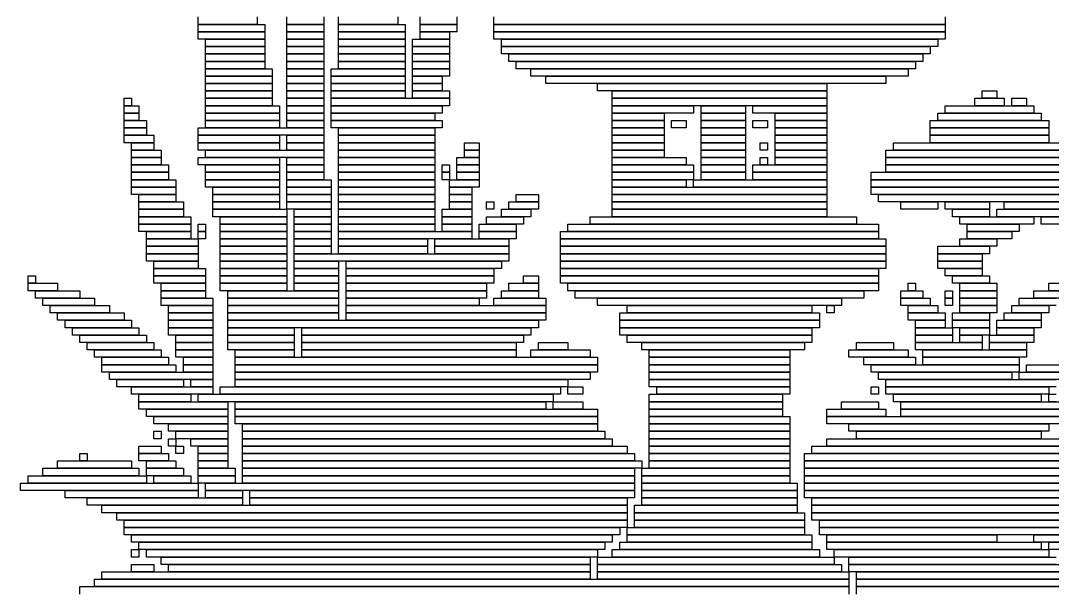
# Model space of a CAD drawing. Extents: x 39 to 985, y 65 to 958.
# Drawn here: x 44 to 183.5, y 661.5 to 738.5 of the extents above; entities that cross this region are included whole.
import ezdxf

# ---------------------------------------------------------------- set-up
doc = ezdxf.new("R2010")
doc.units = 0

msp = doc.modelspace()

# ---------------------------------------------------------------- linework, layer by layer
for p, q in [((68, 738), (68, 739)), ((76, 738), (68, 738)), ((68, 738), (77, 738)), ((68, 737), (68, 738)), ((76, 739), (76, 738)), ((77, 738), (77, 737)), ((80, 738), (80, 739)), ((85, 738), (80, 738)), ((80, 738), (85, 738)), ((80, 737), (80, 738)), ((85, 739), (85, 738)), ((85, 738), (85, 737)), ((87, 738), (87, 739)), ((95, 738), (87, 738)), ((87, 738), (96, 738)), ((87, 737), (87, 738)), ((95, 739), (95, 738)), ((96, 738), (96, 737)), ((98, 738), (98, 739)), ((103, 738), (98, 738)), ((98, 738), (103, 738)), ((98, 737), (98, 738)), ((103, 739), (103, 738)), ((103, 738), (103, 737)), ((108, 738), (108, 739)), ((169, 738), (108, 738)), ((108, 738), (169, 738)), ((108, 737), (108, 738)), ((169, 739), (169, 738)), ((169, 738), (169, 737)), ((77, 737), (68, 737)), ((68, 737), (77, 737)), ((68, 736), (68, 737)), ((77, 737), (77, 736)), ((85, 737), (80, 737)), ((80, 737), (85, 737)), ((80, 736), (80, 737)), ((85, 737), (85, 736)), ((96, 737), (87, 737)), ((87, 737), (96, 737)), ((87, 736), (87, 737)), ((96, 737), (96, 736)), ((103, 737), (98, 737)), ((98, 737), (102, 737)), ((98, 736), (98, 737)), ((102, 737), (102, 736)), ((169, 737), (108, 737)), ((108, 737), (169, 737)), ((108, 736), (108, 737)), ((169, 737), (169, 736)), ((77, 736), (68, 736)), ((69, 736), (77, 736)), ((69, 735), (69, 736)), ((77, 736), (77, 735)), ((85, 736), (80, 736)), ((80, 736), (85, 736)), ((80, 735), (80, 736)), ((85, 736), (85, 735)), ((96, 736), (87, 736)), ((87, 736), (96, 736)), ((87, 735), (87, 736)), ((96, 736), (96, 735)), ((97, 736), (102, 736)), ((97, 735), (97, 736)), ((102, 736), (98, 736)), ((102, 736), (102, 735)), ((169, 736), (108, 736)), ((109, 736), (168, 736)), ((109, 735), (109, 736)), ((168, 736), (168, 735)), ((77, 735), (69, 735)), ((69, 735), (77, 735)), ((69, 734), (69, 735)), ((77, 734), (69, 734)), ((69, 734), (77, 734)), ((69, 733), (69, 734)), ((77, 735), (77, 734)), ((77, 734), (77, 733)), ((85, 735), (80, 735)), ((80, 735), (85, 735)), ((80, 734), (80, 735)), ((85, 734), (80, 734)), ((80, 734), (85, 734)), ((80, 733), (80, 734)), ((85, 735), (85, 734)), ((85, 734), (85, 733)), ((96, 735), (87, 735)), ((87, 735), (96, 735)), ((87, 734), (87, 735)), ((96, 734), (87, 734)), ((87, 734), (96, 734)), ((87, 733), (87, 734)), ((96, 735), (96, 734)), ((96, 734), (96, 733)), ((102, 735), (97, 735)), ((97, 735), (102, 735)), ((97, 734), (97, 735)), ((102, 734), (97, 734)), ((97, 734), (102, 734)), ((97, 733), (97, 734)), ((102, 735), (102, 734)), ((102, 734), (102, 733)), ((168, 735), (109, 735)), ((109, 735), (167, 735)), ((109, 734), (109, 735)), ((167, 734), (109, 734)), ((110, 734), (166, 734)), ((110, 733), (110, 734)), ((166, 734), (166, 733)), ((167, 735), (167, 734)), ((77, 733), (69, 733)), ((69, 733), (77, 733)), ((69, 732), (69, 733)), ((77, 733), (77, 732)), ((85, 733), (80, 733)), ((80, 733), (85, 733)), ((80, 732), (80, 733)), ((85, 733), (85, 732)), ((96, 733), (87, 733)), ((87, 733), (96, 733)), ((87, 732), (87, 733)), ((96, 733), (96, 732)), ((102, 733), (97, 733)), ((97, 733), (102, 733)), ((97, 732), (97, 733)), ((102, 733), (102, 732)), ((166, 733), (110, 733)), ((111, 733), (165, 733)), ((111, 732), (111, 733)), ((165, 733), (165, 732)), ((77, 732), (69, 732)), ((69, 732), (78, 732)), ((69, 731), (69, 732)), ((78, 731), (69, 731)), ((69, 731), (78, 731)), ((69, 730), (69, 731)), ((78, 732), (78, 731)), ((78, 731), (78, 730)), ((85, 732), (80, 732)), ((80, 732), (85, 732)), ((80, 731), (80, 732)), ((85, 731), (80, 731)), ((80, 731), (85, 731)), ((80, 730), (80, 731)), ((85, 732), (85, 731)), ((85, 731), (85, 730)), ((86, 732), (96, 732)), ((86, 731), (86, 732)), ((96, 731), (86, 731)), ((86, 731), (96, 731)), ((86, 730), (86, 731)), ((96, 732), (87, 732)), ((96, 732), (96, 731)), ((96, 731), (96, 730)), ((102, 732), (97, 732)), ((97, 732), (102, 732)), ((97, 731), (97, 732)), ((102, 731), (97, 731)), ((97, 731), (101, 731)), ((97, 730), (97, 731)), ((101, 731), (101, 730)), ((102, 732), (102, 731)), ((165, 732), (111, 732)), ((113, 732), (164, 732)), ((113, 731), (113, 732)), ((164, 731), (113, 731)), ((115, 731), (161, 731)), ((115, 730), (115, 731)), ((161, 731), (161, 730)), ((164, 732), (164, 731)), ((78, 730), (69, 730)), ((69, 730), (78, 730)), ((69, 729), (69, 730)), ((78, 730), (78, 729)), ((85, 730), (80, 730)), ((80, 730), (85, 730)), ((80, 729), (80, 730)), ((85, 730), (85, 729)), ((96, 730), (86, 730)), ((86, 730), (96, 730)), ((86, 729), (86, 730)), ((96, 730), (96, 729)), ((101, 730), (97, 730)), ((97, 730), (101, 730)), ((97, 729), (97, 730)), ((101, 730), (101, 729)), ((161, 730), (115, 730)), ((122, 730), (153, 730)), ((122, 729), (122, 730)), ((153, 730), (153, 729)), ((78, 729), (69, 729)), ((69, 729), (78, 729)), ((69, 728), (69, 729)), ((78, 729), (78, 728)), ((85, 729), (80, 729)), ((80, 729), (85, 729)), ((80, 728), (80, 729)), ((85, 729), (85, 728)), ((96, 729), (86, 729)), ((86, 729), (96, 729)), ((86, 728), (86, 729)), ((96, 729), (96, 728)), ((101, 729), (97, 729)), ((97, 729), (102, 729)), ((97, 728), (97, 729)), ((102, 729), (102, 728)), ((153, 729), (122, 729)), ((124, 729), (153, 729)), ((124, 728), (124, 729)), ((153, 729), (153, 728)), ((174, 729), (176, 729)), ((174, 728), (174, 729)), ((176, 729), (176, 728)), ((58, 728), (59, 728)), ((58, 727), (58, 728)), ((59, 727), (58, 727)), ((58, 727), (60, 727)), ((58, 726), (58, 727)), ((59, 728), (59, 727)), ((60, 727), (60, 726)), ((78, 728), (69, 728)), ((69, 728), (78, 728)), ((69, 727), (69, 728)), ((78, 727), (69, 727)), ((69, 727), (79, 727)), ((69, 726), (69, 727)), ((78, 728), (78, 727)), ((79, 727), (79, 726)), ((85, 728), (80, 728)), ((80, 728), (85, 728)), ((80, 727), (80, 728)), ((85, 727), (80, 727)), ((80, 727), (85, 727)), ((80, 726), (80, 727)), ((85, 728), (85, 727)), ((85, 727), (85, 726)), ((96, 728), (86, 728)), ((86, 728), (102, 728)), ((86, 727), (86, 728)), ((102, 727), (86, 727)), ((86, 727), (101, 727)), ((86, 726), (86, 727)), ((102, 728), (97, 728)), ((101, 727), (101, 726)), ((102, 728), (102, 727)), ((153, 728), (124, 728)), ((124, 728), (153, 728)), ((124, 727), (124, 728)), ((153, 727), (124, 727)), ((124, 727), (135, 727)), ((124, 726), (124, 727)), ((135, 727), (135, 726)), ((136, 727), (142, 727)), ((136, 726), (136, 727)), ((142, 727), (142, 726)), ((143, 727), (153, 727)), ((143, 726), (143, 727)), ((153, 728), (153, 727)), ((153, 727), (153, 726)), ((169, 727), (181, 727)), ((169, 726), (169, 727)), ((173, 728), (177, 728)), ((173, 727), (173, 728)), ((177, 727), (173, 727)), ((176, 728), (174, 728)), ((177, 728), (177, 727)), ((178, 728), (180, 728)), ((178, 727), (178, 728)), ((180, 727), (178, 727)), ((180, 728), (180, 727)), ((181, 727), (181, 726)), ((60, 726), (58, 726)), ((58, 726), (60, 726)), ((58, 725), (58, 726)), ((60, 726), (60, 725)), ((79, 726), (69, 726)), ((69, 726), (79, 726)), ((69, 725), (69, 726)), ((79, 726), (79, 725)), ((85, 726), (80, 726)), ((80, 726), (85, 726)), ((80, 725), (80, 726)), ((85, 726), (85, 725)), ((101, 726), (86, 726)), ((86, 726), (100, 726)), ((86, 725), (86, 726)), ((100, 726), (100, 725)), ((135, 726), (124, 726)), ((124, 726), (131, 726)), ((124, 725), (124, 726)), ((131, 726), (131, 725)), ((142, 726), (136, 726)), ((136, 726), (142, 726)), ((136, 725), (136, 726)), ((142, 726), (142, 725)), ((153, 726), (143, 726)), ((146, 726), (153, 726)), ((146, 725), (146, 726)), ((153, 726), (153, 725)), ((168, 726), (182, 726)), ((168, 725), (168, 726)), ((181, 726), (169, 726)), ((182, 726), (182, 725)), ((60, 725), (58, 725)), ((58, 725), (61, 725)), ((58, 724), (58, 725)), ((61, 725), (61, 724)), ((79, 725), (69, 725)), ((69, 725), (79, 725)), ((69, 724), (69, 725)), ((79, 725), (79, 724)), ((85, 725), (80, 725)), ((80, 725), (85, 725)), ((80, 724), (80, 725)), ((85, 725), (85, 724)), ((100, 725), (86, 725)), ((86, 725), (101, 725)), ((86, 724), (86, 725)), ((101, 725), (101, 724)), ((131, 725), (124, 725)), ((124, 725), (131, 725)), ((124, 724), (124, 725)), ((131, 725), (131, 724)), ((132, 725), (134, 725)), ((132, 724), (132, 725)), ((134, 725), (134, 724)), ((142, 725), (136, 725)), ((136, 725), (142, 725)), ((136, 724), (136, 725)), ((142, 725), (142, 724)), ((143, 725), (145, 725)), ((143, 724), (143, 725)), ((145, 725), (145, 724)), ((153, 725), (146, 725)), ((146, 725), (153, 725)), ((146, 724), (146, 725)), ((153, 725), (153, 724)), ((167, 725), (183, 725)), ((167, 724), (167, 725)), ((182, 725), (168, 725)), ((183, 725), (183, 724)), ((61, 724), (58, 724)), ((58, 724), (61, 724)), ((58, 723), (58, 724)), ((61, 723), (58, 723)), ((58, 723), (62, 723)), ((58, 722), (58, 723)), ((61, 724), (61, 723)), ((62, 723), (62, 722)), ((68, 724), (85, 724)), ((68, 723), (68, 724)), ((85, 723), (68, 723)), ((68, 723), (79, 723)), ((68, 722), (68, 723)), ((79, 724), (69, 724)), ((79, 723), (79, 722)), ((85, 724), (80, 724)), ((80, 723), (85, 723)), ((80, 722), (80, 723)), ((85, 724), (85, 723)), ((85, 723), (85, 722)), ((101, 724), (86, 724)), ((87, 724), (100, 724)), ((87, 723), (87, 724)), ((100, 723), (87, 723)), ((87, 723), (100, 723)), ((87, 722), (87, 723)), ((100, 724), (100, 723)), ((100, 723), (100, 722)), ((131, 724), (124, 724)), ((124, 724), (131, 724)), ((124, 723), (124, 724)), ((131, 723), (124, 723)), ((124, 723), (131, 723)), ((124, 722), (124, 723)), ((131, 724), (131, 723)), ((131, 723), (131, 722)), ((134, 724), (132, 724)), ((142, 724), (136, 724)), ((136, 724), (142, 724)), ((136, 723), (136, 724)), ((142, 723), (136, 723)), ((136, 723), (142, 723)), ((136, 722), (136, 723)), ((142, 724), (142, 723)), ((142, 723), (142, 722)), ((145, 724), (143, 724)), ((153, 724), (146, 724)), ((146, 724), (153, 724)), ((146, 723), (146, 724)), ((153, 723), (146, 723)), ((146, 723), (153, 723)), ((146, 722), (146, 723)), ((153, 724), (153, 723)), ((153, 723), (153, 722)), ((183, 724), (167, 724)), ((167, 724), (183, 724)), ((167, 723), (167, 724)), ((183, 723), (167, 723)), ((167, 723), (183, 723)), ((167, 722), (167, 723)), ((183, 724), (183, 723)), ((183, 723), (183, 722)), ((62, 722), (58, 722)), ((59, 722), (62, 722)), ((59, 721), (59, 722)), ((62, 722), (62, 721)), ((79, 722), (68, 722)), ((68, 722), (79, 722)), ((68, 721), (68, 722)), ((79, 722), (79, 721)), ((85, 722), (80, 722)), ((80, 722), (85, 722)), ((80, 721), (80, 722)), ((85, 722), (85, 721)), ((100, 722), (87, 722)), ((87, 722), (100, 722)), ((87, 721), (87, 722)), ((100, 722), (100, 721)), ((104, 722), (106, 722)), ((104, 721), (104, 722)), ((106, 722), (106, 721)), ((131, 722), (124, 722)), ((124, 722), (131, 722)), ((124, 721), (124, 722)), ((131, 722), (131, 721)), ((142, 722), (136, 722)), ((136, 722), (142, 722)), ((136, 721), (136, 722)), ((142, 722), (142, 721)), ((144, 722), (145, 722)), ((144, 721), (144, 722)), ((145, 722), (145, 721)), ((153, 722), (146, 722)), ((146, 722), (153, 722)), ((146, 721), (146, 722)), ((153, 722), (153, 721)), ((162, 722), (185, 722)), ((162, 721), (162, 722)), ((183, 722), (167, 722)), ((62, 721), (59, 721)), ((59, 721), (63, 721)), ((59, 720), (59, 721)), ((63, 720), (59, 720)), ((59, 720), (63, 720)), ((59, 719), (59, 720)), ((63, 721), (63, 720)), ((63, 720), (63, 719)), ((79, 721), (68, 721)), ((68, 720), (79, 720)), ((68, 719), (68, 720)), ((69, 721), (85, 721)), ((69, 720), (69, 721)), ((85, 720), (69, 720)), ((79, 720), (79, 719)), ((85, 721), (80, 721)), ((80, 720), (85, 720)), ((80, 719), (80, 720)), ((85, 721), (85, 720)), ((85, 720), (85, 719)), ((100, 721), (87, 721)), ((87, 721), (100, 721)), ((87, 720), (87, 721)), ((100, 720), (87, 720)), ((87, 720), (100, 720)), ((87, 719), (87, 720)), ((100, 721), (100, 720)), ((100, 720), (100, 719)), ((103, 720), (106, 720)), ((103, 719), (103, 720)), ((106, 721), (104, 721)), ((104, 721), (106, 721)), ((104, 720), (104, 721)), ((106, 720), (104, 720)), ((106, 721), (106, 720)), ((106, 720), (106, 719)), ((131, 721), (124, 721)), ((124, 721), (131, 721)), ((124, 720), (124, 721)), ((131, 720), (124, 720)), ((124, 720), (134, 720)), ((124, 719), (124, 720)), ((131, 721), (131, 720)), ((134, 720), (134, 719)), ((142, 721), (136, 721)), ((136, 721), (142, 721)), ((136, 720), (136, 721)), ((142, 720), (136, 720)), ((136, 720), (142, 720)), ((136, 719), (136, 720)), ((142, 721), (142, 720)), ((142, 720), (142, 719)), ((145, 721), (144, 721)), ((144, 720), (145, 720)), ((144, 719), (144, 720)), ((145, 720), (145, 719)), ((153, 721), (146, 721)), ((146, 721), (153, 721)), ((146, 720), (146, 721)), ((153, 720), (146, 720)), ((146, 720), (153, 720)), ((146, 719), (146, 720)), ((153, 721), (153, 720)), ((153, 720), (153, 719)), ((161, 721), (187, 721)), ((161, 720), (161, 721)), ((187, 720), (161, 720)), ((161, 720), (187, 720)), ((161, 719), (161, 720)), ((185, 721), (162, 721)), ((63, 719), (59, 719)), ((59, 719), (64, 719)), ((59, 718), (59, 719)), ((64, 719), (64, 718)), ((79, 719), (68, 719)), ((69, 719), (79, 719)), ((69, 718), (69, 719)), ((79, 719), (79, 718)), ((85, 719), (80, 719)), ((80, 719), (85, 719)), ((80, 718), (80, 719)), ((85, 719), (85, 718)), ((100, 719), (87, 719)), ((87, 719), (100, 719)), ((87, 718), (87, 719)), ((100, 719), (100, 718)), ((101, 719), (102, 719)), ((101, 718), (101, 719)), ((102, 719), (102, 718)), ((106, 719), (103, 719)), ((103, 719), (106, 719)), ((103, 718), (103, 719)), ((106, 719), (106, 718)), ((134, 719), (124, 719)), ((124, 719), (135, 719)), ((124, 718), (124, 719)), ((135, 719), (135, 718)), ((142, 719), (136, 719)), ((136, 719), (142, 719)), ((136, 718), (136, 719)), ((142, 719), (142, 718)), ((143, 719), (153, 719)), ((143, 718), (143, 719)), ((145, 719), (144, 719)), ((153, 719), (146, 719)), ((153, 719), (153, 718)), ((187, 719), (161, 719)), ((161, 719), (187, 719)), ((161, 718), (161, 719)), ((64, 718), (59, 718)), ((59, 718), (64, 718)), ((59, 717), (59, 718)), ((64, 718), (64, 717)), ((79, 718), (69, 718)), ((69, 718), (79, 718)), ((69, 717), (69, 718)), ((79, 718), (79, 717)), ((85, 718), (80, 718)), ((80, 718), (85, 718)), ((80, 717), (80, 718)), ((85, 718), (85, 717)), ((100, 718), (87, 718)), ((87, 718), (100, 718)), ((87, 717), (87, 718)), ((100, 718), (100, 717)), ((102, 718), (101, 718)), ((101, 718), (102, 718)), ((101, 717), (101, 718)), ((102, 718), (102, 717)), ((106, 718), (103, 718)), ((103, 718), (106, 718)), ((103, 717), (103, 718)), ((106, 718), (106, 717)), ((135, 718), (124, 718)), ((124, 718), (135, 718)), ((124, 717), (124, 718)), ((135, 718), (135, 717)), ((142, 718), (136, 718)), ((136, 718), (142, 718)), ((136, 717), (136, 718)), ((142, 718), (142, 717)), ((153, 718), (143, 718)), ((143, 718), (153, 718)), ((143, 717), (143, 718)), ((153, 718), (153, 717)), ((159, 718), (188, 718)), ((159, 717), (159, 718)), ((187, 718), (161, 718)), ((64, 717), (59, 717)), ((59, 717), (65, 717)), ((59, 716), (59, 717)), ((65, 716), (59, 716)), ((59, 716), (65, 716)), ((59, 715), (59, 716)), ((65, 717), (65, 716)), ((65, 716), (65, 715)), ((79, 717), (69, 717)), ((69, 717), (79, 717)), ((69, 716), (69, 717)), ((79, 716), (69, 716)), ((70, 716), (79, 716)), ((70, 715), (70, 716)), ((79, 717), (79, 716)), ((79, 716), (79, 715)), ((85, 717), (80, 717)), ((80, 717), (86, 717)), ((80, 716), (80, 717)), ((86, 716), (80, 716)), ((80, 716), (86, 716)), ((80, 715), (80, 716)), ((86, 717), (86, 716)), ((86, 716), (86, 715)), ((100, 717), (87, 717)), ((87, 717), (100, 717)), ((87, 716), (87, 717)), ((100, 716), (87, 716)), ((87, 716), (100, 716)), ((87, 715), (87, 716)), ((100, 717), (100, 716)), ((100, 716), (100, 715)), ((102, 717), (101, 717)), ((102, 717), (106, 717)), ((102, 716), (102, 717)), ((106, 716), (102, 716)), ((102, 716), (105, 716)), ((102, 715), (102, 716)), ((106, 717), (103, 717)), ((105, 716), (105, 715)), ((106, 717), (106, 716)), ((135, 717), (124, 717)), ((124, 717), (134, 717)), ((124, 716), (124, 717)), ((134, 716), (124, 716)), ((124, 716), (153, 716)), ((124, 715), (124, 716)), ((134, 717), (134, 716)), ((135, 717), (153, 717)), ((135, 716), (135, 717)), ((153, 716), (135, 716)), ((142, 717), (136, 717)), ((153, 717), (143, 717)), ((153, 717), (153, 716)), ((153, 716), (153, 715)), ((188, 717), (159, 717)), ((159, 717), (188, 717)), ((159, 716), (159, 717)), ((188, 716), (159, 716)), ((159, 716), (209, 716)), ((159, 715), (159, 716)), ((65, 715), (59, 715)), ((60, 715), (65, 715)), ((60, 714), (60, 715)), ((65, 715), (65, 714)), ((79, 715), (70, 715)), ((70, 715), (79, 715)), ((70, 714), (70, 715)), ((79, 715), (79, 714)), ((86, 715), (80, 715)), ((80, 715), (86, 715)), ((80, 714), (80, 715)), ((86, 715), (86, 714)), ((100, 715), (87, 715)), ((87, 715), (100, 715)), ((87, 714), (87, 715)), ((100, 715), (100, 714)), ((105, 715), (102, 715)), ((102, 715), (105, 715)), ((102, 714), (102, 715)), ((105, 715), (105, 714)), ((111, 715), (114, 715)), ((111, 714), (111, 715)), ((114, 715), (114, 714)), ((153, 715), (124, 715)), ((124, 715), (153, 715)), ((124, 714), (124, 715)), ((153, 715), (153, 714)), ((209, 715), (159, 715)), ((160, 715), (208, 715)), ((160, 714), (160, 715)), ((65, 714), (60, 714)), ((60, 714), (66, 714)), ((60, 713), (60, 714)), ((66, 713), (60, 713)), ((60, 713), (66, 713)), ((60, 712), (60, 713)), ((66, 714), (66, 713)), ((66, 713), (66, 712)), ((79, 714), (70, 714)), ((70, 714), (79, 714)), ((70, 713), (70, 714)), ((79, 713), (70, 713)), ((70, 713), (80, 713)), ((70, 712), (70, 713)), ((79, 714), (79, 713)), ((86, 714), (80, 714)), ((80, 714), (86, 714)), ((80, 713), (80, 714)), ((86, 713), (80, 713)), ((80, 713), (80, 712)), ((81, 713), (86, 713)), ((81, 712), (81, 713)), ((86, 714), (86, 713)), ((86, 713), (86, 712)), ((100, 714), (87, 714)), ((87, 714), (100, 714)), ((87, 713), (87, 714)), ((100, 713), (87, 713)), ((87, 713), (100, 713)), ((87, 712), (87, 713)), ((100, 714), (100, 713)), ((100, 713), (100, 712)), ((101, 713), (105, 713)), ((101, 712), (101, 713)), ((105, 714), (102, 714)), ((102, 714), (105, 714)), ((102, 713), (102, 714)), ((105, 713), (102, 713)), ((105, 714), (105, 713)), ((105, 713), (105, 712)), ((107, 714), (108, 714)), ((107, 713), (107, 714)), ((108, 713), (107, 713)), ((108, 714), (108, 713)), ((109, 713), (113, 713)), ((109, 712), (109, 713)), ((110, 714), (114, 714)), ((110, 713), (110, 714)), ((114, 713), (110, 713)), ((114, 714), (111, 714)), ((113, 713), (113, 712)), ((114, 714), (114, 713)), ((153, 714), (124, 714)), ((124, 714), (153, 714)), ((124, 713), (124, 714)), ((153, 713), (124, 713)), ((124, 713), (153, 713)), ((124, 712), (124, 713)), ((153, 714), (153, 713)), ((153, 713), (153, 712)), ((208, 714), (160, 714)), ((163, 714), (168, 714)), ((163, 713), (163, 714)), ((168, 713), (163, 713)), ((168, 714), (168, 713)), ((169, 714), (175, 714)), ((169, 713), (169, 714)), ((175, 713), (169, 713)), ((170, 713), (175, 713)), ((170, 712), (170, 713)), ((175, 714), (175, 713)), ((175, 713), (175, 712)), ((176, 713), (188, 713)), ((176, 712), (176, 713)), ((177, 714), (208, 714)), ((177, 713), (177, 714)), ((208, 713), (177, 713)), ((66, 712), (60, 712)), ((60, 712), (67, 712)), ((60, 711), (60, 712)), ((67, 712), (67, 711)), ((80, 712), (70, 712)), ((71, 712), (80, 712)), ((71, 711), (71, 712)), ((80, 712), (80, 711)), ((86, 712), (81, 712)), ((81, 712), (86, 712)), ((81, 711), (81, 712)), ((86, 712), (86, 711)), ((100, 712), (87, 712)), ((87, 712), (100, 712)), ((87, 711), (87, 712)), ((100, 712), (100, 711)), ((105, 712), (101, 712)), ((101, 712), (105, 712)), ((101, 711), (101, 712)), ((105, 712), (105, 711)), ((107, 712), (112, 712)), ((107, 711), (107, 712)), ((113, 712), (109, 712)), ((112, 712), (112, 711)), ((121, 712), (157, 712)), ((121, 711), (121, 712)), ((153, 712), (124, 712)), ((157, 712), (157, 711)), ((175, 712), (170, 712)), ((171, 712), (181, 712)), ((171, 711), (171, 712)), ((188, 712), (176, 712)), ((181, 712), (181, 711)), ((182, 712), (186, 712)), ((182, 711), (182, 712)), ((67, 711), (60, 711)), ((60, 711), (67, 711)), ((60, 710), (60, 711)), ((67, 711), (67, 710)), ((68, 711), (69, 711)), ((68, 710), (68, 711)), ((69, 711), (69, 710)), ((80, 711), (71, 711)), ((71, 711), (80, 711)), ((71, 710), (71, 711)), ((80, 711), (80, 710)), ((86, 711), (81, 711)), ((81, 711), (86, 711)), ((81, 710), (81, 711)), ((86, 711), (86, 710)), ((100, 711), (87, 711)), ((87, 711), (100, 711)), ((87, 710), (87, 711)), ((100, 711), (100, 710)), ((105, 711), (101, 711)), ((101, 711), (105, 711)), ((101, 710), (101, 711)), ((105, 711), (105, 710)), ((106, 711), (111, 711)), ((106, 710), (106, 711)), ((112, 711), (107, 711)), ((111, 711), (111, 710)), ((118, 711), (160, 711)), ((118, 710), (118, 711)), ((157, 711), (121, 711)), ((160, 711), (160, 710)), ((181, 711), (171, 711)), ((172, 711), (179, 711)), ((172, 710), (172, 711)), ((179, 711), (179, 710)), ((186, 711), (182, 711)), ((67, 710), (60, 710)), ((61, 710), (67, 710)), ((61, 709), (61, 710)), ((67, 709), (61, 709)), ((61, 709), (68, 709)), ((61, 708), (61, 709)), ((67, 710), (67, 709)), ((69, 710), (68, 710)), ((68, 710), (69, 710)), ((68, 709), (68, 710)), ((69, 709), (68, 709)), ((68, 709), (68, 708)), ((69, 710), (69, 709)), ((80, 710), (71, 710)), ((71, 710), (80, 710)), ((71, 709), (71, 710)), ((80, 709), (71, 709)), ((71, 709), (80, 709)), ((71, 708), (71, 709)), ((80, 710), (80, 709)), ((80, 709), (80, 708)), ((86, 710), (81, 710)), ((81, 710), (86, 710)), ((81, 709), (81, 710)), ((86, 709), (81, 709)), ((81, 709), (86, 709)), ((81, 708), (81, 709)), ((86, 710), (86, 709)), ((86, 709), (86, 708)), ((100, 710), (87, 710)), ((87, 710), (105, 710)), ((87, 709), (87, 710)), ((105, 709), (87, 709)), ((87, 709), (99, 709)), ((87, 708), (87, 709)), ((99, 709), (99, 708)), ((100, 709), (110, 709)), ((100, 708), (100, 709)), ((105, 710), (101, 710)), ((105, 710), (105, 709)), ((111, 710), (106, 710)), ((106, 710), (111, 710)), ((106, 709), (106, 710)), ((111, 709), (106, 709)), ((110, 709), (110, 708)), ((111, 710), (111, 709)), ((117, 710), (160, 710)), ((117, 709), (117, 710)), ((160, 709), (117, 709)), ((117, 709), (161, 709)), ((117, 708), (117, 709)), ((160, 710), (118, 710)), ((160, 710), (160, 709)), ((161, 709), (161, 708)), ((171, 709), (176, 709)), ((171, 708), (171, 709)), ((179, 710), (172, 710)), ((172, 710), (178, 710)), ((172, 709), (172, 710)), ((178, 709), (172, 709)), ((176, 709), (176, 708)), ((178, 710), (178, 709)), ((68, 708), (61, 708)), ((61, 708), (68, 708)), ((61, 707), (61, 708)), ((68, 708), (68, 707)), ((80, 708), (71, 708)), ((71, 708), (80, 708)), ((71, 707), (71, 708)), ((80, 708), (80, 707)), ((86, 708), (81, 708)), ((81, 708), (86, 708)), ((81, 707), (81, 708)), ((86, 708), (86, 707)), ((99, 708), (87, 708)), ((87, 708), (99, 708)), ((87, 707), (87, 708)), ((99, 708), (99, 707)), ((110, 708), (100, 708)), ((100, 708), (110, 708)), ((100, 707), (100, 708)), ((110, 708), (110, 707)), ((161, 708), (117, 708)), ((117, 708), (161, 708)), ((117, 707), (117, 708)), ((161, 708), (161, 707)), ((168, 708), (175, 708)), ((168, 707), (168, 708)), ((176, 708), (171, 708)), ((175, 708), (175, 707)), ((68, 707), (61, 707)), ((61, 707), (68, 707)), ((61, 706), (61, 707)), ((68, 706), (61, 706)), ((62, 706), (68, 706)), ((62, 705), (62, 706)), ((68, 707), (68, 706)), ((68, 706), (68, 705)), ((80, 707), (71, 707)), ((71, 707), (80, 707)), ((71, 706), (71, 707)), ((80, 706), (71, 706)), ((71, 706), (80, 706)), ((71, 705), (71, 706)), ((80, 707), (80, 706)), ((80, 706), (80, 705)), ((86, 707), (81, 707)), ((81, 707), (110, 707)), ((81, 706), (81, 707)), ((110, 706), (81, 706)), ((81, 706), (87, 706)), ((81, 705), (81, 706)), ((99, 707), (87, 707)), ((87, 706), (87, 705)), ((88, 706), (109, 706)), ((88, 705), (88, 706)), ((110, 707), (100, 707)), ((109, 706), (109, 705)), ((110, 707), (110, 706)), ((161, 707), (117, 707)), ((117, 707), (161, 707)), ((117, 706), (117, 707)), ((161, 706), (117, 706)), ((117, 706), (161, 706)), ((117, 705), (117, 706)), ((161, 707), (161, 706)), ((161, 706), (161, 705)), ((175, 707), (168, 707)), ((168, 707), (174, 707)), ((168, 706), (168, 707)), ((174, 706), (168, 706)), ((168, 706), (174, 706)), ((168, 705), (168, 706)), ((174, 707), (174, 706)), ((174, 706), (174, 705)), ((68, 705), (62, 705)), ((62, 705), (69, 705)), ((62, 704), (62, 705)), ((69, 705), (69, 704)), ((80, 705), (71, 705)), ((71, 705), (80, 705)), ((71, 704), (71, 705)), ((80, 705), (80, 704)), ((87, 705), (81, 705)), ((81, 705), (87, 705)), ((81, 704), (81, 705)), ((87, 705), (87, 704)), ((109, 705), (88, 705)), ((88, 705), (108, 705)), ((88, 704), (88, 705)), ((108, 705), (108, 704)), ((161, 705), (117, 705)), ((117, 705), (160, 705)), ((117, 704), (117, 705)), ((160, 705), (160, 704)), ((174, 705), (168, 705)), ((169, 705), (174, 705)), ((169, 704), (169, 705)), ((174, 705), (174, 704)), ((45, 704), (46, 704)), ((45, 703), (45, 704)), ((46, 704), (46, 703)), ((69, 704), (62, 704)), ((62, 704), (69, 704)), ((62, 703), (62, 704)), ((69, 704), (69, 703)), ((80, 704), (71, 704)), ((71, 704), (80, 704)), ((71, 703), (71, 704)), ((80, 704), (80, 703)), ((87, 704), (81, 704)), ((81, 704), (87, 704)), ((81, 703), (81, 704)), ((87, 704), (87, 703)), ((108, 704), (88, 704)), ((88, 704), (108, 704)), ((88, 703), (88, 704)), ((108, 704), (108, 703)), ((112, 704), (114, 704)), ((112, 703), (112, 704)), ((114, 704), (114, 703)), ((160, 704), (117, 704)), ((117, 704), (160, 704)), ((117, 703), (117, 704)), ((160, 704), (160, 703)), ((174, 704), (169, 704)), ((170, 704), (175, 704)), ((170, 703), (170, 704)), ((175, 704), (175, 703)), ((46, 703), (45, 703)), ((45, 703), (49, 703)), ((45, 702), (45, 703)), ((49, 702), (45, 702)), ((46, 702), (52, 702)), ((46, 701), (46, 702)), ((49, 703), (49, 702)), ((52, 702), (52, 701)), ((69, 703), (62, 703)), ((63, 703), (69, 703)), ((63, 702), (63, 703)), ((69, 702), (63, 702)), ((63, 702), (69, 702)), ((63, 701), (63, 702)), ((69, 703), (69, 702)), ((69, 702), (69, 701)), ((80, 703), (71, 703)), ((71, 703), (80, 703)), ((71, 702), (71, 703)), ((80, 702), (71, 702)), ((72, 702), (87, 702)), ((72, 701), (72, 702)), ((80, 703), (80, 702)), ((87, 703), (81, 703)), ((81, 703), (87, 703)), ((81, 702), (81, 703)), ((87, 702), (81, 702)), ((87, 703), (87, 702)), ((87, 702), (87, 701)), ((108, 703), (88, 703)), ((88, 703), (107, 703)), ((88, 702), (88, 703)), ((107, 702), (88, 702)), ((88, 702), (107, 702)), ((88, 701), (88, 702)), ((107, 703), (107, 702)), ((107, 702), (107, 701)), ((109, 702), (114, 702)), ((109, 701), (109, 702)), ((110, 703), (114, 703)), ((110, 702), (110, 703)), ((114, 702), (110, 702)), ((114, 703), (112, 703)), ((114, 703), (114, 702)), ((114, 702), (114, 701)), ((160, 703), (117, 703)), ((118, 703), (160, 703)), ((118, 702), (118, 703)), ((160, 702), (118, 702)), ((119, 702), (158, 702)), ((119, 701), (119, 702)), ((158, 702), (158, 701)), ((160, 703), (160, 702)), ((163, 702), (166, 702)), ((163, 701), (163, 702)), ((164, 703), (165, 703)), ((164, 702), (164, 703)), ((165, 702), (164, 702)), ((165, 703), (165, 702)), ((166, 702), (166, 701)), ((169, 702), (170, 702)), ((169, 701), (169, 702)), ((175, 703), (170, 703)), ((170, 702), (170, 701)), ((171, 703), (176, 703)), ((171, 702), (171, 703)), ((176, 702), (171, 702)), ((171, 702), (176, 702)), ((171, 701), (171, 702)), ((176, 703), (176, 702)), ((176, 702), (176, 701)), ((181, 702), (185, 702)), ((181, 701), (181, 702)), ((183, 703), (185, 703)), ((183, 702), (183, 703)), ((185, 702), (183, 702)), ((52, 701), (46, 701)), ((47, 701), (54, 701)), ((47, 700), (47, 701)), ((54, 701), (54, 700)), ((69, 701), (63, 701)), ((63, 701), (70, 701)), ((63, 700), (63, 701)), ((70, 701), (70, 700)), ((87, 701), (72, 701)), ((72, 701), (87, 701)), ((72, 700), (72, 701)), ((87, 701), (87, 700)), ((107, 701), (88, 701)), ((88, 701), (106, 701)), ((88, 700), (88, 701)), ((106, 701), (106, 700)), ((108, 701), (115, 701)), ((108, 700), (108, 701)), ((114, 701), (109, 701)), ((115, 701), (115, 700)), ((158, 701), (119, 701)), ((122, 701), (155, 701)), ((122, 700), (122, 701)), ((155, 701), (155, 700)), ((166, 701), (163, 701)), ((163, 701), (167, 701)), ((163, 700), (163, 701)), ((167, 701), (167, 700)), ((170, 701), (169, 701)), ((169, 701), (170, 701)), ((169, 700), (169, 701)), ((170, 701), (170, 700)), ((176, 701), (171, 701)), ((171, 701), (176, 701)), ((171, 700), (171, 701)), ((176, 701), (176, 700)), ((179, 701), (184, 701)), ((179, 700), (179, 701)), ((185, 701), (181, 701)), ((54, 700), (47, 700)), ((48, 700), (56, 700)), ((48, 699), (48, 700)), ((56, 699), (48, 699)), ((49, 699), (58, 699)), ((49, 698), (49, 699)), ((56, 700), (56, 699)), ((58, 699), (58, 698)), ((70, 700), (63, 700)), ((64, 700), (70, 700)), ((64, 699), (64, 700)), ((70, 699), (64, 699)), ((64, 699), (70, 699)), ((64, 698), (64, 699)), ((70, 700), (70, 699)), ((70, 699), (70, 698)), ((87, 700), (72, 700)), ((72, 700), (87, 700)), ((72, 699), (72, 700)), ((87, 699), (72, 699)), ((72, 699), (87, 699)), ((72, 698), (72, 699)), ((87, 700), (87, 699)), ((87, 699), (87, 698)), ((106, 700), (88, 700)), ((88, 700), (115, 700)), ((88, 699), (88, 700)), ((115, 699), (88, 699)), ((88, 699), (115, 699)), ((88, 698), (88, 699)), ((115, 700), (108, 700)), ((115, 700), (115, 699)), ((115, 699), (115, 698)), ((155, 700), (122, 700)), ((125, 699), (152, 699)), ((125, 698), (125, 699)), ((126, 700), (151, 700)), ((126, 699), (126, 700)), ((151, 699), (126, 699)), ((151, 700), (151, 699)), ((152, 699), (152, 698)), ((153, 700), (154, 700)), ((153, 699), (153, 700)), ((154, 699), (153, 699)), ((154, 700), (154, 699)), ((167, 700), (163, 700)), ((164, 700), (168, 700)), ((164, 699), (164, 700)), ((168, 699), (164, 699)), ((164, 699), (169, 699)), ((164, 698), (164, 699)), ((168, 700), (168, 699)), ((170, 700), (169, 700)), ((169, 699), (169, 698)), ((170, 699), (175, 699)), ((170, 698), (170, 699)), ((176, 700), (171, 700)), ((171, 700), (176, 700)), ((171, 699), (171, 700)), ((176, 699), (171, 699)), ((175, 699), (175, 698)), ((176, 700), (176, 699)), ((177, 699), (182, 699)), ((177, 698), (177, 699)), ((178, 700), (183, 700)), ((178, 699), (178, 700)), ((183, 699), (178, 699)), ((184, 700), (179, 700)), ((182, 699), (182, 698)), ((183, 700), (183, 699)), ((58, 698), (49, 698)), ((50, 698), (59, 698)), ((50, 697), (50, 698)), ((59, 698), (59, 697)), ((70, 698), (64, 698)), ((64, 698), (70, 698)), ((64, 697), (64, 698)), ((70, 698), (70, 697)), ((87, 698), (72, 698)), ((72, 698), (114, 698)), ((72, 697), (72, 698)), ((115, 698), (88, 698)), ((114, 698), (114, 697)), ((152, 698), (125, 698)), ((125, 698), (152, 698)), ((125, 697), (125, 698)), ((152, 698), (152, 697)), ((169, 698), (164, 698)), ((165, 698), (169, 698)), ((165, 697), (165, 698)), ((169, 698), (169, 697)), ((175, 698), (170, 698)), ((170, 698), (175, 698)), ((170, 697), (170, 698)), ((175, 698), (175, 697)), ((176, 698), (182, 698)), ((176, 697), (176, 698)), ((182, 698), (177, 698)), ((182, 698), (182, 697)), ((59, 697), (50, 697)), ((51, 697), (60, 697)), ((51, 696), (51, 697)), ((60, 697), (60, 696)), ((70, 697), (64, 697)), ((64, 697), (70, 697)), ((64, 696), (64, 697)), ((70, 697), (70, 696)), ((114, 697), (72, 697)), ((72, 697), (81, 697)), ((72, 696), (72, 697)), ((81, 697), (81, 696)), ((82, 697), (113, 697)), ((82, 696), (82, 697)), ((113, 697), (113, 696)), ((152, 697), (125, 697)), ((125, 697), (151, 697)), ((125, 696), (125, 697)), ((151, 697), (151, 696)), ((169, 697), (165, 697)), ((165, 697), (170, 697)), ((165, 696), (165, 697)), ((175, 697), (170, 697)), ((170, 697), (170, 696)), ((171, 697), (175, 697)), ((171, 696), (171, 697)), ((175, 697), (175, 696)), ((182, 697), (176, 697)), ((176, 697), (181, 697)), ((176, 696), (176, 697)), ((181, 697), (181, 696)), ((60, 696), (51, 696)), ((52, 696), (61, 696)), ((52, 695), (52, 696)), ((61, 695), (52, 695)), ((53, 695), (62, 695)), ((53, 694), (53, 695)), ((61, 696), (61, 695)), ((62, 695), (62, 694)), ((70, 696), (64, 696)), ((65, 696), (70, 696)), ((65, 695), (65, 696)), ((70, 695), (65, 695)), ((65, 695), (70, 695)), ((65, 694), (65, 695)), ((70, 696), (70, 695)), ((70, 695), (70, 694)), ((81, 696), (72, 696)), ((72, 696), (81, 696)), ((72, 695), (72, 696)), ((81, 695), (72, 695)), ((72, 695), (81, 695)), ((72, 694), (72, 695)), ((81, 696), (81, 695)), ((81, 695), (81, 694)), ((113, 696), (82, 696)), ((82, 696), (112, 696)), ((82, 695), (82, 696)), ((112, 695), (82, 695)), ((82, 695), (111, 695)), ((82, 694), (82, 695)), ((111, 695), (111, 694)), ((112, 696), (112, 695)), ((114, 695), (118, 695)), ((114, 694), (114, 695)), ((118, 695), (118, 694)), ((151, 696), (125, 696)), ((126, 696), (151, 696)), ((126, 695), (126, 696)), ((151, 695), (126, 695)), ((128, 695), (150, 695)), ((128, 694), (128, 695)), ((150, 695), (150, 694)), ((151, 696), (151, 695)), ((157, 695), (162, 695)), ((157, 694), (157, 695)), ((162, 695), (162, 694)), ((170, 696), (165, 696)), ((165, 696), (170, 696)), ((165, 695), (165, 696)), ((170, 695), (165, 695)), ((165, 695), (174, 695)), ((165, 694), (165, 695)), ((170, 696), (170, 695)), ((175, 696), (171, 696)), ((171, 696), (174, 696)), ((171, 695), (171, 696)), ((174, 695), (171, 695)), ((174, 696), (174, 695)), ((174, 695), (174, 694)), ((175, 696), (181, 696)), ((175, 695), (175, 696)), ((181, 695), (175, 695)), ((175, 695), (180, 695)), ((175, 694), (175, 695)), ((181, 696), (176, 696)), ((180, 695), (180, 694)), ((181, 696), (181, 695)), ((62, 694), (53, 694)), ((54, 694), (63, 694)), ((54, 693), (54, 694)), ((63, 694), (63, 693)), ((70, 694), (65, 694)), ((65, 694), (70, 694)), ((65, 693), (65, 694)), ((70, 694), (70, 693)), ((81, 694), (72, 694)), ((73, 694), (81, 694)), ((73, 693), (73, 694)), ((81, 694), (81, 693)), ((111, 694), (82, 694)), ((82, 694), (111, 694)), ((82, 693), (82, 694)), ((111, 694), (111, 693)), ((113, 694), (121, 694)), ((113, 693), (113, 694)), ((118, 694), (114, 694)), ((121, 694), (121, 693)), ((150, 694), (128, 694)), ((129, 694), (148, 694)), ((129, 693), (129, 694)), ((148, 694), (148, 693)), ((156, 694), (164, 694)), ((156, 693), (156, 694)), ((162, 694), (157, 694)), ((164, 694), (164, 693)), ((174, 694), (165, 694)), ((166, 694), (180, 694)), ((166, 693), (166, 694)), ((180, 694), (175, 694)), ((180, 694), (180, 693)), ((63, 693), (54, 693)), ((55, 693), (64, 693)), ((55, 692), (55, 693)), ((64, 692), (55, 692)), ((55, 692), (65, 692)), ((55, 691), (55, 692)), ((64, 693), (64, 692)), ((70, 693), (65, 693)), ((65, 692), (65, 691)), ((66, 693), (70, 693)), ((66, 692), (66, 693)), ((70, 692), (66, 692)), ((66, 692), (70, 692)), ((66, 691), (66, 692)), ((70, 693), (70, 692)), ((70, 692), (70, 691)), ((81, 693), (73, 693)), ((73, 693), (122, 693)), ((73, 692), (73, 693)), ((122, 692), (73, 692)), ((73, 692), (122, 692)), ((73, 691), (73, 692)), ((111, 693), (82, 693)), ((121, 693), (113, 693)), ((122, 693), (122, 692)), ((122, 692), (122, 691)), ((148, 693), (129, 693)), ((129, 693), (148, 693)), ((129, 692), (129, 693)), ((148, 692), (129, 692)), ((129, 692), (148, 692)), ((129, 691), (129, 692)), ((148, 693), (148, 692)), ((148, 692), (148, 691)), ((164, 693), (156, 693)), ((158, 693), (165, 693)), ((158, 692), (158, 693)), ((165, 692), (158, 692)), ((159, 692), (179, 692)), ((159, 691), (159, 692)), ((165, 693), (165, 692)), ((180, 693), (166, 693)), ((166, 693), (179, 693)), ((166, 692), (166, 693)), ((179, 692), (166, 692)), ((179, 693), (179, 692)), ((179, 692), (179, 691)), ((180, 692), (186, 692)), ((180, 691), (180, 692)), ((65, 691), (55, 691)), ((56, 691), (70, 691)), ((56, 690), (56, 691)), ((70, 691), (66, 691)), ((70, 691), (70, 690)), ((122, 691), (73, 691)), ((73, 691), (121, 691)), ((73, 690), (73, 691)), ((121, 691), (121, 690)), ((148, 691), (129, 691)), ((129, 691), (148, 691)), ((129, 690), (129, 691)), ((148, 691), (148, 690)), ((179, 691), (159, 691)), ((160, 691), (178, 691)), ((160, 690), (160, 691)), ((178, 691), (178, 690)), ((179, 691), (186, 691)), ((179, 690), (179, 691)), ((186, 691), (180, 691)), ((70, 690), (56, 690)), ((57, 690), (66, 690)), ((57, 689), (57, 690)), ((66, 690), (66, 689)), ((67, 690), (70, 690)), ((67, 689), (67, 690)), ((70, 690), (70, 689)), ((121, 690), (73, 690)), ((73, 690), (118, 690)), ((73, 689), (73, 690)), ((118, 690), (118, 689)), ((148, 690), (129, 690)), ((129, 690), (148, 690)), ((129, 689), (129, 690)), ((148, 690), (148, 689)), ((178, 690), (160, 690)), ((161, 690), (184, 690)), ((161, 689), (161, 690)), ((186, 690), (179, 690)), ((66, 689), (57, 689)), ((59, 689), (70, 689)), ((59, 688), (59, 689)), ((70, 688), (59, 688)), ((60, 688), (67, 688)), ((60, 687), (60, 688)), ((70, 689), (67, 689)), ((67, 688), (67, 687)), ((68, 688), (116, 688)), ((68, 687), (68, 688)), ((70, 689), (70, 688)), ((71, 689), (117, 689)), ((71, 688), (71, 689)), ((117, 688), (71, 688)), ((118, 689), (73, 689)), ((116, 688), (116, 687)), ((117, 689), (117, 688)), ((118, 689), (120, 689)), ((118, 688), (118, 689)), ((120, 688), (118, 688)), ((120, 689), (120, 688)), ((148, 689), (129, 689)), ((129, 688), (147, 688)), ((129, 687), (129, 688)), ((130, 689), (148, 689)), ((130, 688), (130, 689)), ((148, 688), (130, 688)), ((147, 688), (147, 687)), ((148, 689), (148, 688)), ((159, 689), (160, 689)), ((159, 688), (159, 689)), ((160, 688), (159, 688)), ((160, 689), (160, 688)), ((184, 689), (161, 689)), ((161, 689), (183, 689)), ((161, 688), (161, 689)), ((183, 688), (161, 688)), ((162, 688), (182, 688)), ((162, 687), (162, 688)), ((182, 688), (182, 687)), ((183, 689), (183, 688)), ((183, 688), (184, 688)), ((183, 687), (183, 688)), ((67, 687), (60, 687)), ((60, 687), (72, 687)), ((60, 686), (60, 687)), ((116, 687), (68, 687)), ((72, 687), (72, 686)), ((73, 687), (115, 687)), ((73, 686), (73, 687)), ((115, 687), (115, 686)), ((116, 687), (120, 687)), ((116, 686), (116, 687)), ((120, 687), (120, 686)), ((147, 687), (129, 687)), ((129, 687), (147, 687)), ((129, 686), (129, 687)), ((147, 687), (147, 686)), ((155, 687), (160, 687)), ((155, 686), (155, 687)), ((160, 687), (160, 686)), ((182, 687), (162, 687)), ((163, 687), (207, 687)), ((163, 686), (163, 687)), ((184, 687), (183, 687)), ((72, 686), (60, 686)), ((61, 686), (72, 686)), ((61, 685), (61, 686)), ((72, 685), (61, 685)), ((62, 685), (72, 685)), ((62, 684), (62, 685)), ((72, 686), (72, 685)), ((72, 685), (72, 684)), ((115, 686), (73, 686)), ((73, 686), (122, 686)), ((73, 685), (73, 686)), ((122, 685), (73, 685)), ((73, 685), (122, 685)), ((73, 684), (73, 685)), ((120, 686), (116, 686)), ((122, 686), (122, 685)), ((122, 685), (122, 684)), ((147, 686), (129, 686)), ((129, 686), (147, 686)), ((129, 685), (129, 686)), ((147, 685), (129, 685)), ((129, 685), (148, 685)), ((129, 684), (129, 685)), ((147, 686), (147, 685)), ((148, 685), (148, 684)), ((153, 686), (161, 686)), ((153, 685), (153, 686)), ((161, 685), (153, 685)), ((153, 685), (185, 685)), ((153, 684), (153, 685)), ((160, 686), (155, 686)), ((161, 686), (161, 685)), ((207, 686), (163, 686)), ((163, 686), (186, 686)), ((163, 685), (163, 686)), ((186, 685), (163, 685)), ((72, 684), (62, 684)), ((64, 684), (72, 684)), ((64, 683), (64, 684)), ((72, 684), (72, 683)), ((122, 684), (73, 684)), ((74, 684), (122, 684)), ((74, 683), (74, 684)), ((122, 684), (122, 683)), ((148, 684), (129, 684)), ((129, 684), (148, 684)), ((129, 683), (129, 684)), ((148, 684), (148, 683)), ((185, 684), (153, 684)), ((156, 684), (183, 684)), ((156, 683), (156, 684)), ((183, 684), (183, 683)), ((62, 683), (63, 683)), ((62, 682), (62, 683)), ((63, 683), (63, 682)), ((72, 683), (64, 683)), ((65, 683), (72, 683)), ((65, 682), (65, 683)), ((72, 683), (72, 682)), ((122, 683), (74, 683)), ((74, 683), (123, 683)), ((74, 682), (74, 683)), ((123, 683), (123, 682)), ((148, 683), (129, 683)), ((129, 683), (148, 683)), ((129, 682), (129, 683)), ((148, 683), (148, 682)), ((183, 683), (156, 683)), ((157, 683), (182, 683)), ((157, 682), (157, 683)), ((182, 683), (182, 682)), ((60, 681), (63, 681)), ((60, 680), (60, 681)), ((63, 682), (62, 682)), ((63, 681), (63, 680)), ((64, 682), (65, 682)), ((64, 681), (64, 682)), ((65, 681), (64, 681)), ((72, 682), (65, 682)), ((65, 682), (65, 681)), ((65, 681), (66, 681)), ((65, 680), (65, 681)), ((66, 681), (66, 680)), ((67, 682), (72, 682)), ((67, 681), (67, 682)), ((72, 681), (67, 681)), ((68, 681), (72, 681)), ((68, 680), (68, 681)), ((72, 682), (72, 681)), ((72, 681), (72, 680)), ((123, 682), (74, 682)), ((74, 682), (124, 682)), ((74, 681), (74, 682)), ((124, 681), (74, 681)), ((74, 681), (126, 681)), ((74, 680), (74, 681)), ((124, 682), (124, 681)), ((126, 681), (126, 680)), ((148, 682), (129, 682)), ((129, 682), (148, 682)), ((129, 681), (129, 682)), ((148, 681), (129, 681)), ((129, 681), (148, 681)), ((129, 680), (129, 681)), ((148, 682), (148, 681)), ((148, 681), (148, 680)), ((151, 681), (186, 681)), ((151, 680), (151, 681)), ((153, 682), (185, 682)), ((153, 681), (153, 682)), ((185, 681), (153, 681)), ((182, 682), (157, 682)), ((52, 680), (53, 680)), ((52, 679), (52, 680)), ((53, 680), (53, 679)), ((63, 680), (60, 680)), ((60, 680), (64, 680)), ((60, 679), (60, 680)), ((64, 680), (64, 679)), ((66, 680), (65, 680)), ((72, 680), (68, 680)), ((68, 680), (72, 680)), ((68, 679), (68, 680)), ((72, 680), (72, 679)), ((126, 680), (74, 680)), ((74, 680), (127, 680)), ((74, 679), (74, 680)), ((127, 680), (127, 679)), ((148, 680), (129, 680)), ((129, 680), (148, 680)), ((129, 679), (129, 680)), ((148, 680), (148, 679)), ((150, 680), (207, 680)), ((150, 679), (150, 680)), ((186, 680), (151, 680)), ((47, 678), (60, 678)), ((47, 677), (47, 678)), ((49, 679), (59, 679)), ((49, 678), (49, 679)), ((59, 678), (49, 678)), ((53, 679), (52, 679)), ((59, 679), (59, 678)), ((64, 679), (60, 679)), ((60, 678), (60, 677)), ((61, 679), (65, 679)), ((61, 678), (61, 679)), ((65, 678), (61, 678)), ((61, 678), (66, 678)), ((61, 677), (61, 678)), ((65, 679), (65, 678)), ((66, 678), (66, 677)), ((72, 679), (68, 679)), ((68, 679), (72, 679)), ((68, 678), (68, 679)), ((72, 678), (68, 678)), ((68, 678), (73, 678)), ((68, 677), (68, 678)), ((72, 679), (72, 678)), ((73, 678), (73, 677)), ((127, 679), (74, 679)), ((74, 679), (128, 679)), ((74, 678), (74, 679)), ((128, 678), (74, 678)), ((74, 678), (127, 678)), ((74, 677), (74, 678)), ((127, 678), (127, 677)), ((128, 679), (128, 678)), ((128, 678), (148, 678)), ((128, 677), (128, 678)), ((148, 679), (129, 679)), ((129, 679), (148, 679)), ((129, 678), (129, 679)), ((148, 678), (129, 678)), ((148, 679), (148, 678)), ((148, 678), (148, 677)), ((207, 679), (150, 679)), ((150, 679), (207, 679)), ((150, 678), (150, 679)), ((207, 678), (150, 678)), ((150, 678), (207, 678)), ((150, 677), (150, 678)), ((45, 677), (61, 677)), ((45, 676), (45, 677)), ((60, 677), (47, 677)), ((66, 677), (61, 677)), ((61, 677), (61, 676)), ((62, 677), (67, 677)), ((62, 676), (62, 677)), ((67, 677), (67, 676)), ((73, 677), (68, 677)), ((68, 677), (73, 677)), ((68, 676), (68, 677)), ((73, 677), (73, 676)), ((127, 677), (74, 677)), ((74, 677), (127, 677)), ((74, 676), (74, 677)), ((127, 677), (127, 676)), ((148, 677), (128, 677)), ((128, 677), (148, 677)), ((128, 676), (128, 677)), ((148, 677), (148, 676)), ((207, 677), (150, 677)), ((150, 677), (207, 677)), ((150, 676), (150, 677)), ((44, 676), (68, 676)), ((44, 675), (44, 676)), ((61, 676), (45, 676)), ((67, 676), (62, 676)), ((73, 676), (68, 676)), ((68, 676), (68, 675)), ((69, 676), (127, 676)), ((69, 675), (69, 676)), ((127, 676), (74, 676)), ((127, 676), (127, 675)), ((148, 676), (128, 676)), ((128, 676), (149, 676)), ((128, 675), (128, 676)), ((149, 676), (149, 675)), ((207, 676), (150, 676)), ((150, 676), (207, 676)), ((150, 675), (150, 676)), ((68, 675), (44, 675)), ((50, 675), (68, 675)), ((50, 674), (50, 675)), ((68, 674), (50, 674)), ((53, 674), (74, 674)), ((53, 673), (53, 674)), ((68, 675), (68, 674)), ((127, 675), (69, 675)), ((69, 675), (74, 675)), ((69, 674), (69, 675)), ((74, 674), (69, 674)), ((74, 675), (74, 674)), ((74, 674), (74, 673)), ((75, 675), (127, 675)), ((75, 674), (75, 675)), ((127, 674), (75, 674)), ((75, 674), (126, 674)), ((75, 673), (75, 674)), ((126, 674), (126, 673)), ((127, 675), (127, 674)), ((149, 675), (128, 675)), ((128, 675), (149, 675)), ((128, 674), (128, 675)), ((149, 674), (128, 674)), ((128, 674), (149, 674)), ((128, 673), (128, 674)), ((149, 675), (149, 674)), ((149, 674), (149, 673)), ((207, 675), (150, 675)), ((150, 675), (206, 675)), ((150, 674), (150, 675)), ((206, 674), (150, 674)), ((151, 674), (206, 674)), ((151, 673), (151, 674)), ((74, 673), (53, 673)), ((55, 673), (126, 673)), ((55, 672), (55, 673)), ((126, 673), (75, 673)), ((126, 673), (126, 672)), ((127, 673), (149, 673)), ((127, 672), (127, 673)), ((149, 673), (128, 673)), ((149, 673), (149, 672)), ((206, 673), (151, 673)), ((151, 673), (206, 673)), ((151, 672), (151, 673)), ((126, 672), (55, 672)), ((57, 672), (126, 672)), ((57, 671), (57, 672)), ((126, 671), (57, 671)), ((58, 671), (126, 671)), ((58, 670), (58, 671)), ((126, 672), (126, 671)), ((126, 671), (126, 670)), ((149, 672), (127, 672)), ((127, 672), (150, 672)), ((127, 671), (127, 672)), ((150, 671), (127, 671)), ((127, 671), (150, 671)), ((127, 670), (127, 671)), ((150, 672), (150, 671)), ((150, 671), (150, 670)), ((206, 672), (151, 672)), ((151, 672), (206, 672)), ((151, 671), (151, 672)), ((206, 671), (151, 671)), ((152, 671), (206, 671)), ((152, 670), (152, 671)), ((126, 670), (58, 670)), ((58, 670), (125, 670)), ((58, 669), (58, 670)), ((125, 670), (125, 669)), ((126, 670), (150, 670)), ((126, 669), (126, 670)), ((150, 670), (127, 670)), ((150, 670), (150, 669)), ((206, 670), (152, 670)), ((152, 670), (206, 670)), ((152, 669), (152, 670)), ((125, 669), (58, 669)), ((59, 669), (124, 669)), ((59, 668), (59, 669)), ((124, 669), (124, 668)), ((150, 669), (126, 669)), ((126, 669), (151, 669)), ((126, 668), (126, 669)), ((151, 669), (151, 668)), ((206, 669), (152, 669)), ((153, 669), (176, 669)), ((153, 668), (153, 669)), ((176, 669), (176, 668)), ((181, 669), (210, 669)), ((181, 668), (181, 669)), ((124, 668), (59, 668)), ((59, 667), (60, 667)), ((59, 666), (59, 667)), ((60, 668), (123, 668)), ((60, 667), (60, 668)), ((123, 667), (60, 667)), ((60, 667), (60, 666)), ((61, 667), (122, 667)), ((61, 666), (61, 667)), ((122, 667), (122, 666)), ((123, 668), (123, 667)), ((124, 667), (152, 667)), ((124, 666), (124, 667)), ((125, 668), (151, 668)), ((125, 667), (125, 668)), ((151, 667), (125, 667)), ((151, 668), (126, 668)), ((151, 668), (151, 667)), ((152, 667), (152, 666)), ((176, 668), (153, 668)), ((153, 668), (182, 668)), ((153, 667), (153, 668)), ((182, 667), (153, 667)), ((154, 667), (183, 667)), ((154, 666), (154, 667)), ((210, 668), (181, 668)), ((182, 668), (182, 667)), ((183, 668), (211, 668)), ((183, 667), (183, 668)), ((211, 667), (183, 667)), ((183, 667), (183, 666)), ((60, 666), (59, 666)), ((122, 666), (61, 666)), ((63, 666), (121, 666)), ((63, 665), (63, 666)), ((121, 666), (121, 665)), ((122, 666), (154, 666)), ((122, 665), (122, 666)), ((152, 666), (124, 666)), ((183, 666), (154, 666)), ((154, 666), (154, 665)), ((156, 666), (184, 666)), ((156, 665), (156, 666)), ((59, 665), (62, 665)), ((59, 664), (59, 665)), ((62, 665), (62, 664)), ((121, 665), (63, 665)), ((64, 665), (121, 665)), ((64, 664), (64, 665)), ((121, 665), (121, 664)), ((154, 665), (122, 665)), ((122, 665), (155, 665)), ((122, 664), (122, 665)), ((155, 665), (155, 664)), ((184, 665), (156, 665)), ((156, 665), (196, 665)), ((156, 664), (156, 665)), ((54, 663), (156, 663)), ((54, 662), (54, 663)), ((55, 664), (121, 664)), ((55, 663), (55, 664)), ((121, 663), (55, 663)), ((62, 664), (59, 664)), ((121, 664), (64, 664)), ((121, 664), (121, 663)), ((155, 664), (122, 664)), ((122, 664), (156, 664)), ((122, 663), (122, 664)), ((156, 663), (122, 663)), ((196, 664), (156, 664)), ((156, 664), (156, 663)), ((156, 663), (156, 662)), ((157, 664), (211, 664)), ((157, 663), (157, 664)), ((211, 663), (157, 663)), ((157, 663), (213, 663)), ((157, 662), (157, 663)), ((52, 662), (156, 662)), ((52, 661), (52, 662)), ((156, 662), (54, 662)), ((156, 662), (156, 661)), ((213, 662), (157, 662)), ((157, 662), (214, 662)), ((157, 661), (157, 662))]:
    msp.add_line(p, q)

doc.saveas('drawing.dxf')
